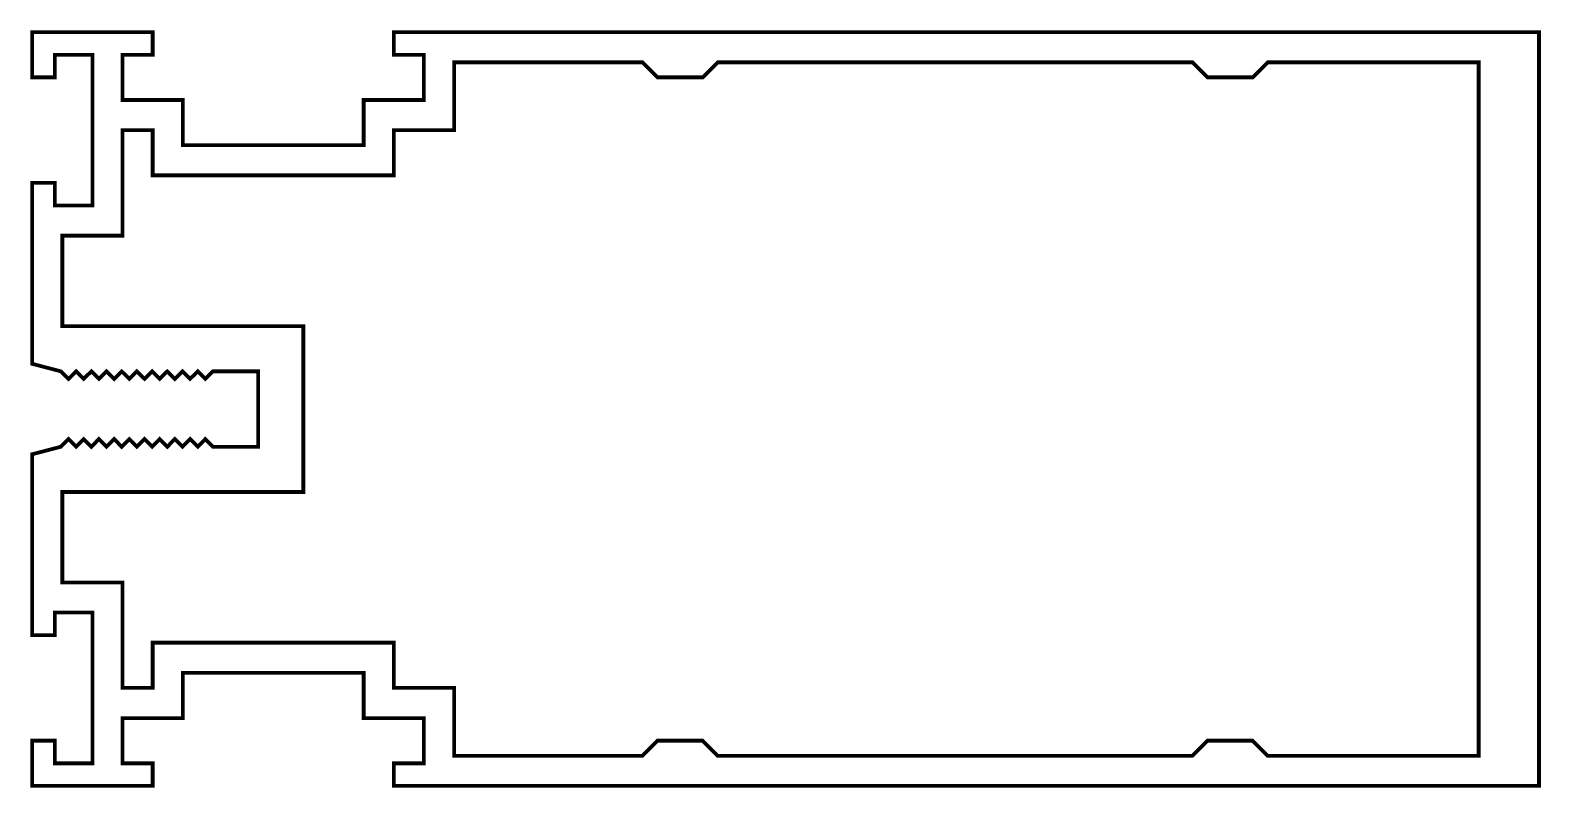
# Model space of a CAD drawing. Extents: x 59 to 160, y 106 to 156.
import ezdxf

# ---------------------------------------------------------------- set-up
doc = ezdxf.new("R2010")
doc.units = 0
doc.layers.get('0').update_dxf_attribs({"linetype": 'CONTINUOUS'})

msp = doc.modelspace()

# ---------------------------------------------------------------- linework, layer by layer
at = {"color": 7, "linetype": 'CONTINUOUS', "const_width": 0.25}
for points in [[(69.57, 112.65), (69.57, 113.65), (81.57, 113.65), (81.57, 112.65), (81.57, 110.65), (85.57, 110.65), (85.57, 107.65), (83.57, 107.65), (83.57, 106.15), (159.57, 106.15), (159.57, 156.15), (83.57, 156.15), (83.57, 154.65), (85.57, 154.65), (85.57, 151.65), (81.57, 151.65), (81.57, 149.65), (81.57, 148.65), (69.57, 148.65), (69.57, 149.65), (69.57, 151.65), (65.57, 151.65), (65.57, 154.65), (67.57, 154.65), (67.57, 156.15), (59.57, 156.15), (59.57, 153.15), (61.07, 153.15), (61.07, 154.65), (63.57, 154.65), (63.57, 144.65), (61.07, 144.65), (61.07, 146.15), (59.57, 146.15), (59.57, 134.15), (61.48, 133.65), (61.98, 133.15), (62.49, 133.65), (62.99, 133.15), (63.5, 133.65), (64, 133.15), (64.5, 133.65), (65.01, 133.15), (65.51, 133.65), (66.02, 133.15), (66.52, 133.65), (67.03, 133.15), (67.53, 133.65), (68.03, 133.15), (68.54, 133.65), (69.04, 133.15), (69.55, 133.65), (70.05, 133.15), (70.56, 133.65), (71.06, 133.15), (71.57, 133.65), (74.57, 133.65), (74.57, 128.65), (71.57, 128.65), (71.06, 129.16), (70.56, 128.65), (70.05, 129.16), (69.55, 128.65), (69.04, 129.16), (68.54, 128.65), (68.03, 129.16), (67.53, 128.65), (67.03, 129.16), (66.52, 128.65), (66.02, 129.16), (65.51, 128.65), (65.01, 129.16), (64.5, 128.65), (64, 129.16), (63.5, 128.65), (62.99, 129.16), (62.49, 128.65), (61.98, 129.16), (61.48, 128.65), (59.57, 128.15), (59.57, 116.15), (61.07, 116.15), (61.07, 117.65), (63.57, 117.65), (63.57, 107.65), (61.07, 107.65), (61.07, 109.15), (59.57, 109.15), (59.57, 106.15), (67.57, 106.15), (67.57, 107.65), (65.57, 107.65), (65.57, 110.65), (69.57, 110.65)], [(67.57, 112.65), (65.57, 112.65), (65.57, 119.65), (61.57, 119.65), (61.57, 125.65), (77.57, 125.65), (77.57, 136.65), (61.57, 136.65), (61.57, 142.65), (65.57, 142.65), (65.57, 149.65), (67.57, 149.65), (67.57, 146.65), (83.57, 146.65), (83.57, 149.65), (87.57, 149.65), (87.57, 154.15), (100.07, 154.15), (101.07, 153.15), (104.07, 153.15), (105.07, 154.15), (136.57, 154.15), (137.57, 153.15), (140.57, 153.15), (141.57, 154.15), (155.57, 154.15), (155.57, 108.15), (141.57, 108.15), (140.57, 109.15), (137.57, 109.15), (136.57, 108.15), (105.07, 108.15), (104.07, 109.15), (101.07, 109.15), (100.07, 108.15), (87.57, 108.15), (87.57, 112.65), (83.57, 112.65), (83.57, 115.65), (67.57, 115.65)]]:
    msp.add_lwpolyline(points, close=True, dxfattribs=at)

doc.saveas('drawing.dxf')
